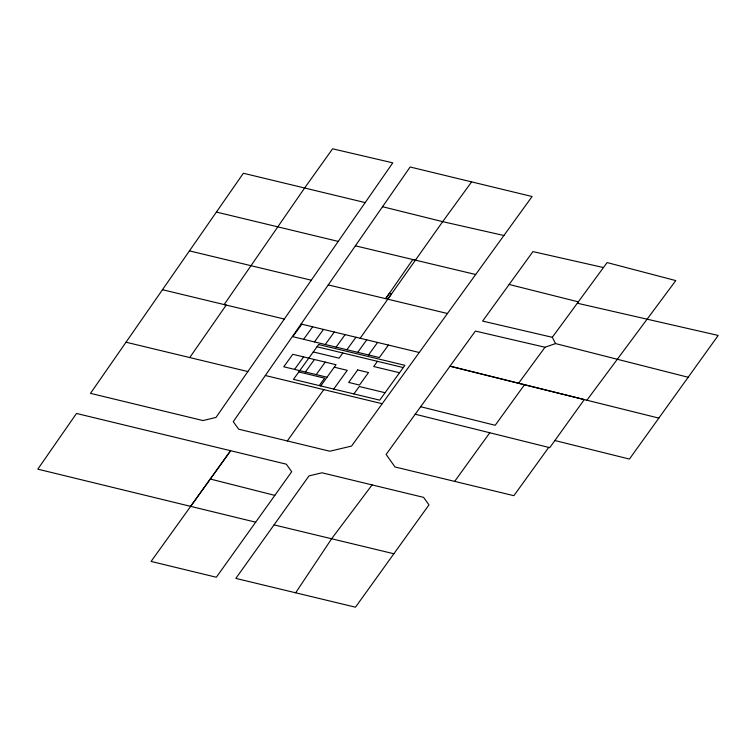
<?xml version="1.0" encoding="UTF-8"?>
<svg xmlns="http://www.w3.org/2000/svg" width="756" height="756" viewBox="0 0 756 756"><rect width="100%" height="100%" fill="white"/><g stroke="black" fill="none" stroke-linecap="round" stroke-linejoin="round"><path stroke-width="1.13" d="M295.662 592.789L331.875 538.385L372.094 484.908M365.195 202.589L243.366 173.256L90.493 393.356L203.005 420.563L216.008 417.416L392.789 162.842L332.602 148.809L304.611 188.017L224.163 304.573L284.322 319.051M189.747 357.569L226.224 305.074L162.483 289.718M265.318 375.515L410.13 167L532.101 196.522L351.54 446.078L329.814 451.228L238.66 429.191L233.254 421.668L265.318 375.515L382.215 403.713M387.819 299.196L391.561 293.857L389.34 293.337L385.664 298.677L412.823 259.525L475.694 274.504M360.158 338.253L442.666 221.659L471.612 181.894M287.337 440.946L323.785 389.623M274.834 495.378L291.712 471.697L286.307 464.175L76.498 413.456L37.8 469.155L255.67 522.188L274.834 495.378L210.3 479.03L151.077 561.434L216.339 577.244L255.67 522.188M274.041 524.9L308.996 475.893L321.99 472.793L423.596 497.372L428.973 504.876L355.481 607.191L235.834 578.397L274.041 524.9L393.848 553.751M210.3 479.03L230.627 450.718L190.644 506.35M586.883 400.226L675.788 280.589L607.106 262.568L577.3 303.222L718.2 335.437L629.427 459.062L554.885 440.531M301.842 324.201L292.808 336.694L379.361 357.55L388.395 345.057M303.628 339.302L312.663 326.809M294.575 369.391L303.61 356.898M314.449 341.91L323.483 329.418M305.396 371.999L314.43 359.506M325.269 344.519L334.303 332.026M316.216 374.607L325.25 362.115M336.089 347.117L345.123 334.625M319.268 385.579L324.636 378.161L298.818 371.943M342.837 352.995L339.094 358.174L313.277 351.946M320.724 385.938L336.061 364.723L292.789 354.29L283.755 366.783L327.027 377.216M346.909 349.726L355.944 337.233M357.72 352.334L366.755 339.841M333.708 389.066L347.259 370.327L334.275 367.199M368.541 354.942L377.575 342.449M353.893 393.923L359.261 386.505L385.069 392.733M377.461 361.34L373.71 366.518L399.527 372.746M688.187 377.272L555.565 343.583L545 347.25L475.392 331.071L386.127 454.45L395.01 466.972L513.863 495.69L548.714 447.42M555.565 343.583L552.296 337.299L482.621 321.083L532.933 251.606L603.458 267.548M454.668 481.383L489.784 432.772M415.205 414.222L549.744 447.665L584.293 399.574L524.503 384.738L495.189 425.288L420.648 406.719M518.607 383.245L545 347.25M552.296 337.299L578.331 301.861L509.157 284.473M503.912 235.503L442.666 221.659L382.545 206.709M355.386 245.823L415.403 260.14M328.255 284.917L447.476 313.504M216.405 212.067L338.244 241.4M189.444 250.879L311.283 280.202M301.068 324.012L419.249 352.494M317.019 346.768L403.269 367.558M126.006 342.213L247.845 371.546M658.845 418.106L449.99 366.188L524.503 384.738M318.645 344.528L293.451 379.361L379.701 400.151L404.895 365.318L318.645 344.528M357.701 369.939L348.667 382.432L359.487 385.04L368.522 372.547L357.701 369.939"/></g></svg>
